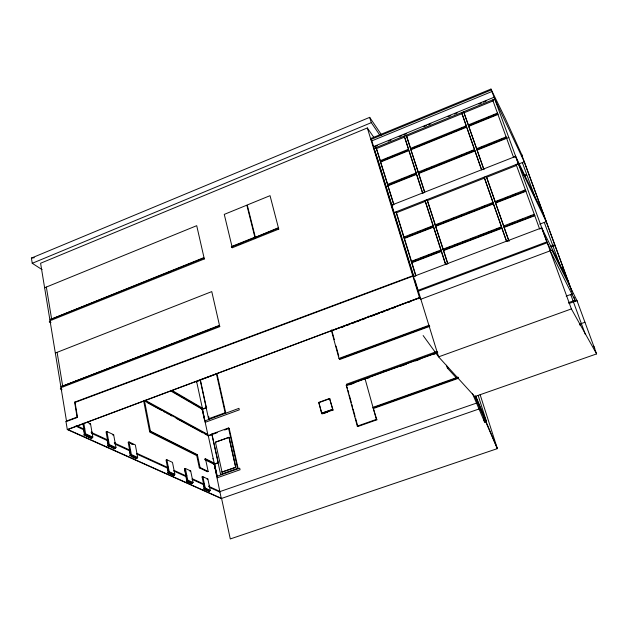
<?xml version="1.0" encoding="UTF-8"?>
<svg xmlns="http://www.w3.org/2000/svg" width="628" height="628" viewBox="0 0 628 628"><rect width="100%" height="100%" fill="white"/><g stroke="black" fill="none" stroke-linecap="round" stroke-linejoin="round"><path stroke-width="0.94" d="M479.502 408.812L221.276 498.538L67.298 429.56L66.003 421.647L66.49 421.027L40.592 263.242L367.333 127.963L373.982 137.548M221.276 498.538L214.132 463.841M204.304 489.141L209.642 491.3L204.304 489.141L203.339 484.533L204.312 483.67M192.435 483.536L186.799 481.244L184.585 468.731L185.37 468.449L190.684 470.953L193.071 482.555L191.611 483.607L192.388 483.332L192.286 482.838L186.971 480.42L186.281 481.205L187.073 480.922M174.207 475.302L168.241 472.876L167.284 468.025L168.312 467.106M136.629 458.526L130.302 455.669L129.376 450.669L130.459 449.687M114.861 448.533L108.11 445.488L107.231 440.526L108.346 439.514M83.885 434.882L84.717 434.16L91.931 437.433L92.033 437.999L84.427 434.686L83.579 429.701L84.741 428.657M66.003 421.647L66.49 421.027L77.079 417.102L77.519 417.385L66.372 421.514M107.561 445.558L109.241 444.538L115.984 447.607L113.66 434.709L106.925 431.538L106.061 431.86L108.471 445.425L115.214 448.478L115.12 447.921L108.369 444.86M130.514 454.884L136.849 457.749L136.951 458.291L130.64 455.543L128.175 442.245L129.023 441.931L135.342 444.914L137.689 457.443L131.37 454.57L129.768 455.74L130.616 455.426M167.676 472.664L169.23 471.738L174.859 474.305L172.48 462.389L166.852 459.735L166.043 460.026L168.563 472.758L174.16 475.098L174.058 474.587L168.422 472.028M203.77 488.937L205.238 488.074L210.254 490.35L207.868 479.038L202.844 476.676L202.083 476.942L204.618 489.031M49.345 322.015L50.413 320.963M61.395 387.829L60.296 388.913L62.007 389.76M42.1 269.632L32.24 263.297L31.4 258.084L369.664 117.358L381.683 135.075M32.24 263.297L371.305 122.656L380.144 135.624M568.238 281.336L521.703 154.747L522.488 156.419L522.182 155.595L505.391 118.684L490.955 89.058L370.599 138.592L371.902 140.444M491.284 89.953L370.873 139.479L371.847 140.868L373.77 147.109L373.448 146.646L494.048 97.246L494.291 97.756L490.955 89.058M371.847 140.868L492.007 91.492M374.681 146.732L377.397 145.625M388.269 141.167L390.985 140.052M399.141 136.716L401.865 135.601M403.678 134.863L406.395 133.748M423.61 126.699L426.326 125.584M428.139 124.839L430.863 123.732M448.078 116.682L450.794 115.568M454.421 114.084L457.137 112.969M478.889 104.06L481.605 102.953M483.419 102.207L486.135 101.092M373.448 146.646L373.998 148.436L494.707 99.043L524.647 162.652M376.18 147.894L374.194 148.71L391.676 205.458L393.717 204.649L376.18 147.894L380.537 161.168L380.215 160.713L408.475 149.236M423.955 192.686L422.581 193.228L404.275 136.402L406.292 135.577L406.709 136.237L410.798 148.883M463.739 112.074L483.67 169.042L481.55 169.882L461.674 112.922L463.739 112.074L468.535 125.435L468.276 124.948L497.478 113.095L497.714 113.59M415.045 276.202L413.64 276.736L391.487 205.207L515.651 156.38L513.508 157.228L492.76 100.197L494.848 99.35L571.378 308.921L596.6 353.909L474.768 396.582L438.603 356.853L423.131 335.548M376.627 148.538L404.699 137.061L404.275 136.402M406.709 136.237L462.043 113.613L466.149 125.372M464.1 112.765L493.098 100.912L492.76 100.197M44.619 287.765L196.713 225.68L204.312 258.948L51.779 320.013L50.711 319.385L203.346 257.841L204.147 258.21M466.204 125.796L410.5 148.42L418.452 172.574L418.154 172.119L474.493 149.55M384.948 159.379L389.36 157.581M392.893 156.152L395.538 155.077M414.386 147.423L418.876 145.602M453 131.747L455.692 130.655M459.28 129.195L461.973 128.104M474.721 122.923L479.148 121.133M480.915 120.411L483.568 119.336M487.1 117.899L489.754 116.824M493.294 115.387L495.947 114.312M410.759 149.236L466.502 126.636L466.761 127.123L411.057 149.7M380.78 161.969L409.04 150.516L408.734 150.053L380.466 161.514L387.57 183.91M468.833 126.283L498.028 114.453L497.792 113.951L468.574 125.796L476.848 149.189L476.589 148.71L506.129 136.88L506.364 137.367M232.289 247.746L224.267 214.384L246.843 205.168L255.204 238.569L232.289 247.746L231.355 246.623L254.293 237.431L255.023 237.855M255.196 236.725L247.244 204.979L270.04 195.669L278.754 229.11L255.612 238.381L254.795 237.604L277.874 227.956L278.565 228.396M50.711 319.385L203.425 258.21L204.312 258.948M231.442 246.985L254.387 237.792L255.204 238.569M254.795 237.604L277.969 228.317L278.754 229.11M387.531 184.389L416.105 172.943M49.91 319.99L51.661 319.283L50.648 319.024M166.93 273.117L171.468 271.304M239.166 244.206L241.811 243.146M270.558 231.599L273.227 230.531M401.237 179.467L405.696 177.677M409.268 176.248L411.944 175.181M424.811 170.031L427.535 168.94M431.161 167.48L433.885 166.389M437.52 164.936L440.244 163.845M459.311 156.207L462.035 155.116M465.67 153.664L468.394 152.573M470.215 151.843L474.752 150.029M481.315 147.392L484 146.324M487.579 144.887L490.264 143.812M493.844 142.383L496.52 141.308M500.1 139.871L502.785 138.796M418.154 172.119L418.452 173.045L474.815 150.477L481.284 168.744M418.452 173.045L418.75 173.493L475.074 150.948M506.702 138.293L506.466 137.807L476.919 149.637L477.17 150.108L508.821 137.446M393.803 212.719L518.273 163.657L516.255 164.787L539.601 228.953L541.815 228.105M393.991 212.978L396.04 212.17L396.48 212.759L404.126 237.478M427.079 199.94L447.709 263.815L445.566 264.624L424.999 200.756L427.079 199.94L427.487 200.544L435.487 225.303L439.993 223.552M486.308 176.586L508.735 240.657L506.545 241.49L484.188 177.426L486.308 176.586L486.661 177.229L495.351 202.059L501.584 199.641M518.704 164.002L524.254 161.82L572.1 292.036M396.48 212.759L425.415 201.36L424.999 200.756M427.487 200.544L484.541 178.069L493.2 202.891L490.499 203.943M486.661 177.229L516.577 165.447L516.255 164.787M55.327 353.03L211.769 291.596L219.776 326.639L62.824 386.981L61.74 386.44L218.803 325.594L219.596 325.861L215.035 327.62M523.995 175.353L526.657 174.309L522.355 162.566L522.629 163.147M524.309 176.193L526.971 175.149L534.766 196.415M403.812 237.07L433.1 225.695M501.458 226.81L443.038 249.175L443.329 249.575L435.196 224.887L492.956 202.451L493.2 202.891M525.4 189.852L495.107 201.619L495.351 202.059M409.613 235.351L412.353 234.283M417.84 232.156L420.587 231.088M424.245 229.667L428.814 227.893M430.643 227.179L433.391 226.119M443.604 222.155L448.109 220.397M451.72 218.999L454.421 217.947M459.837 215.851L462.538 214.8M467.954 212.696L470.655 211.644M481.48 207.444L485.083 206.047M505.148 198.26L507.817 197.216M512.267 195.489L515.831 194.107M522.951 191.344L525.62 190.308M435.502 225.845L493.294 203.417L501.387 226.339M433.697 227.077L433.406 226.661L404.11 238.036L404.424 238.436L433.697 227.077L441.209 250.384L440.919 249.983L411.309 261.319L411.615 261.711L416.097 259.992M435.793 226.268L493.537 203.857M495.688 203.025L525.974 191.273L525.754 190.818L495.445 202.585L503.876 226.41L503.632 225.978L534.271 214.25M61.74 386.44L218.889 325.979L219.776 326.639M60.892 386.911L62.698 386.22L61.677 386.055M66.348 384.815L70.909 383.064M72.73 382.358L79.12 379.901M80.941 379.202L87.323 376.745M90.974 375.34L95.535 373.589M97.364 372.883L100.095 371.831M105.575 369.727L108.306 368.675M113.778 366.571L116.518 365.52M121.989 363.408L124.729 362.356M128.379 360.951L132.94 359.2M136.59 357.795L141.151 356.045M144.793 354.639L149.354 352.881M153.004 351.476L157.565 349.725M159.394 349.027L165.776 346.57M171.248 344.458L173.987 343.406M179.459 341.302L182.198 340.25M189.499 337.44L193.141 336.043M198.621 333.931L201.353 332.879M206.832 330.775L209.564 329.724M420.579 258.281L424.167 256.907M426.859 255.879L429.552 254.85M431.342 254.159L437.622 251.757M446.061 248.531L450.621 246.78M454.272 245.391L458.833 243.64M462.483 242.243L467.044 240.5M470.686 239.103L475.247 237.36M478.897 235.963L485.279 233.522M487.108 232.823L493.49 230.382M495.311 229.683L501.701 227.242M510.179 223.992L514.677 222.273M518.281 220.891L522.786 219.172M528.187 217.1L530.888 216.071M443.038 249.175L443.36 250.156L501.803 227.799L506.553 241.152M441.523 251.365L441.233 250.964L411.607 262.3L411.921 262.692L441.523 251.365L445.676 264.255M443.36 250.156L443.643 250.556L502.047 228.223M504.213 227.391L534.852 215.679L534.632 215.239L503.978 226.967L509.065 241.246M539.758 224.149L546.25 221.676L518.728 164.599M572.061 291.675L568.34 281.54L541.689 227.846L413.452 276.508L417.753 290.458L418.366 291.204L547.231 242.738M417.753 290.458L546.815 241.898L551.125 250.525M550.882 246.09L554.697 244.661M551.211 246.977L555.026 245.548M67.298 429.56L419.488 297.609L420.839 299.234L551.863 250.203L577.226 301.11M67.887 429.521L419.614 297.758M208.629 416.34L209.25 419.198L208.567 418.805L200.175 380.058L216.464 373.958L217.131 374.39L225.782 413.153L225.122 412.753L216.464 373.958M429.788 326.348L339.685 359.506L338.971 358.431L331.513 330.862L419.488 297.908M202.012 409.126L206.361 407.525L200.45 380.23L196.148 381.84L196.556 382.099M341.075 327.651L344.717 326.293M346.538 325.61L349.262 324.59M351.994 323.569L354.718 322.541M356.539 321.866L359.271 320.845M361.995 319.817L364.727 318.796M371.384 316.308L375.002 314.95M376.808 314.275L379.524 313.254M381.329 312.579L384.948 311.229M386.754 310.546L389.47 309.533M393.081 308.175L394.894 307.5M408.192 302.523L410.005 301.84M418.193 298.771L420.014 298.096M89.647 424.159L90.534 423.829L92.826 437.104L91.107 438.14L88.697 437.057M77.079 417.102L74.63 402.155L412.832 275.747L413.64 276.736M74.63 402.155L75.062 402.43L412.894 276.187L367.333 127.963M84.717 434.16L85.62 433.83L92.826 437.104M84.427 434.686L91.641 437.944M91.044 432.3L91.939 431.97M83.917 435.071L84.819 434.741L82.912 423.515M91.138 438.336L92.033 437.999M560.961 267.897L562.963 267.159M561.966 268.556L563.292 268.062M112.797 435.031L113.66 434.709M170.604 390.302L201.604 408.365L202.334 408.098L196.588 381.4M338.971 358.431L429.152 325.226M206.769 407.768L202.42 409.37L170.73 390.93M339.52 358.902L429.607 325.744M115.089 442.614L114.218 442.936L129.611 450.001M108.11 445.488L115.207 448.408L114.351 448.792L111.815 447.646M108.471 445.425L107.592 445.747L110.128 446.885M150.39 431.083L149.582 431.381L196.635 454.97L197.388 454.696L200.089 467.546L208.166 471.455L205.474 458.754L204.72 459.029L213.426 463.385L214.164 463.126L208.19 435.337L144.487 400.688L150.39 431.083L197.388 454.696M115.984 447.607L114.351 448.792M208.567 418.805L225.122 412.753M205.199 422.299L239.292 409.856L238.946 408.341L204.72 420.972L202.02 408.977M566.173 296.141L572.736 293.755M137.689 457.443L136.103 458.597L136.951 458.291M568.544 302.641L575.122 300.255L575.468 301.189L550.183 250.831M437.072 351.397L421.6 357.002L421.969 358.243L436.539 352.967M568.882 303.575L576.991 300.639L596.6 353.909M207.46 435.604L208.19 435.337M211.856 434.011L228.521 427.974L229.181 428.359L238.193 468.708L237.533 468.37L220.593 474.344L211.856 434.011L218.285 462.569L213.834 464.147M458.016 377.114L372.993 407.337L376.871 419.81L357.827 426.53L357.293 426.129L346.256 385.349L437.771 352.214M208.614 435.432L212.131 434.16M347.622 385.152L383.064 372.326M385.192 371.556L421.333 358.47L420.956 357.23L383.936 370.646L384.289 371.886M209.053 435.644L217.288 432.661M224.604 430.015L229.181 428.359M349.545 384.799L354.121 383.143M366.94 378.503L369.688 377.507M399.895 366.579L406.3 364.256M415.453 360.943L420.03 359.287M432.849 354.647L435.589 353.658M571.378 308.921L438.603 356.853L414.935 280.057M329.574 398.482L332.722 409.574L321.591 413.248L318.773 402.375L329.574 398.482L333.123 410.249M319.958 402.258L329.857 398.694M222.045 472.138L215.42 442.19L228.984 437.308L235.775 467.287L221.912 472.068L235.775 467.287M229.118 437.386L215.42 442.19M197.53 455.339L196.768 455.606L149.715 432.064L143.686 400.986M446.477 365.221L447.332 367.992L448.4 367.615M321.591 413.248L332.44 409.362M332.84 410.045L321.999 413.923L318.773 402.375M323.145 413.648L327.659 412.031M579.518 324.197L584.951 322.258M579.872 325.147L581.709 324.488L585.414 334.583M168.524 472.546L167.715 472.837L172.551 475.019M205.607 459.39L204.854 459.657L214.242 464.359L217.806 463.087M174.859 474.305L173.328 475.215L170.902 474.124M173.359 475.388L174.16 475.098M196.635 454.97L199.319 467.821L200.089 467.546M189.899 471.228L190.684 470.953M373.511 407.76L458.44 377.585M458.636 378.221L373.691 408.396L373.173 407.972M186.838 475.624L186.045 475.906L174.003 470.372M214.705 468.213L214.933 467.789L215.121 468.41M208.166 471.455L207.413 471.722L199.319 467.821M186.971 480.42L187.756 480.145L193.071 482.555M186.799 481.244L192.388 483.332M357.293 426.129L376.353 419.402L376.871 419.81M207.107 479.305L207.868 479.038M217.139 477.822L240.053 469.752L239.7 468.182L216.943 476.314L214.564 463.802M209.336 485.978L208.567 486.245L220.09 491.536L476.636 403.074M203.802 489.102L204.571 488.827L209.595 491.104L204.469 488.341M210.254 490.35L208.834 491.371L209.595 491.104M472.366 393.356L484.628 422.142L486.472 421.569L478.191 395.585M31.4 258.084L34.312 257.731M67.667 429.426L221.574 498.436L230.288 538.942L497.352 448.635L480.122 394.667M108.409 445.935L110.096 446.704M187.136 481.44L191.571 483.442M204.61 489.314L207.962 490.829M85.526 435.801L90.338 437.967M131.354 456.454L136.103 458.597M187.168 481.605L190.724 483.207M76.899 425.8L83.838 428.987M91.916 432.692L107.474 439.835M136.818 453.306L167.503 467.389M192.239 478.748L203.551 483.937M75.674 426.074L83.579 429.701M91.657 433.399L107.231 440.526M114.83 444.004L129.376 450.669M136.582 453.965L167.284 468.025M173.783 471L185.833 476.519M192.027 479.352L203.339 484.533M209.257 487.242L219.894 492.116M87.339 422.322L90.534 423.829M202.083 476.95L203.755 477.735M217.241 476.212L214.431 463.731M220.593 474.344L221.276 474.674M205.474 458.754L214.164 463.126M231.355 246.623L232.117 247.024M147.046 402.509L161.584 410.414M163.296 411.34L165.007 412.266M166.718 413.2L168.422 414.127M170.133 415.061L171.844 415.987M176.123 418.311L181.257 421.098L180.997 419.826L145.076 400.248M203.095 432.967L181.625 421.302L181.366 420.03L207.13 434.074L207.389 435.298L204.814 433.893M204.877 420.791L202.451 408.954M254.701 237.243L255.612 238.381M49.282 321.662L50.97 322.643M172.198 390.506L202.334 408.098M346.256 385.349L347.551 388.567M331.513 330.862L332.063 331.356M447.332 367.992L456.187 377.695M373.998 148.436L378.26 161.074M435.196 224.887L435.487 225.303M484.188 177.426L484.541 178.069M461.674 112.922L462.043 113.613M594.457 348.1L594.779 348.713M593.75 346.161L594.064 346.782M570.954 294.972L570.711 294.493L573.097 300.993M515.973 157.047L543.683 214.69M474.768 396.582L497.352 448.635L475.294 395.836M475.859 396.346L486.472 421.569M573.929 297.005L574.824 299.446M544.295 222.422L552.719 245.399M553.048 246.294L560.302 266.091M573.435 301.927L581.363 323.538M494.048 97.246L494.707 99.043M515.517 156.097L518.273 163.657M541.689 227.846L546.815 241.898M477.17 150.108L484.023 169.686M467.075 128.041L474.43 149.111M418.75 173.493L424.756 192.089M443.643 250.556L447.803 263.446M406.292 135.577L424.646 192.411M404.989 137.964L408.483 148.797M409.33 151.434L416.113 172.48M417 175.243L422.691 192.914M425.705 202.279L433.092 225.201M483.45 418.429L484.628 422.142M369.664 117.358L371.305 122.656M393.874 204.32L387.814 185.315L416.403 173.862L416.702 174.317L386.11 186.555L392.123 206.055M404.424 238.436L411.615 261.711M411.921 262.692L415.893 275.551M396.04 212.17L415.752 275.935M378.535 161.977L385.828 185.637M392.382 206.887L394.18 212.727M394.439 213.567L402.053 238.279M402.352 239.244L409.825 263.493M410.108 264.412L413.507 275.433M412.894 276.187L419.488 297.609M368.33 316.135L368.675 317.321M383.967 371.996L383.614 370.763L346.381 384.25L346.719 385.482M364.994 378.566L376.353 419.402M331.663 329.873L331.984 331.058M332.314 332.275L334.3 339.622M336.043 346.044L338.775 356.147M348.053 390.42L348.807 393.199M349.309 395.051L351.311 402.454M351.813 404.306L352.567 407.085M353.062 408.938L355.071 416.34M355.574 418.193L357.575 425.603M228.521 427.974L237.533 468.37M228.984 437.308L235.641 467.216M214.274 463.911L216.943 476.314M202.31 408.867L208.143 435.973M212.994 458.754L212.696 458.856M201.604 408.365L201.737 408.969M213.426 463.385L213.559 464.014M202.844 476.676L205.238 488.074M185.37 468.449L187.756 480.145M184.585 468.731L187.113 481.134M166.852 459.735L169.23 471.738M129.023 441.931L131.37 454.57M106.925 431.538L109.241 444.538M83.807 423.178L85.62 433.83M75.062 402.43L77.519 417.385M46.346 287.059L51.779 320.013M57.109 352.332L62.824 386.981M132.916 444.475L130.546 443.36L132.916 444.475"/></g></svg>
